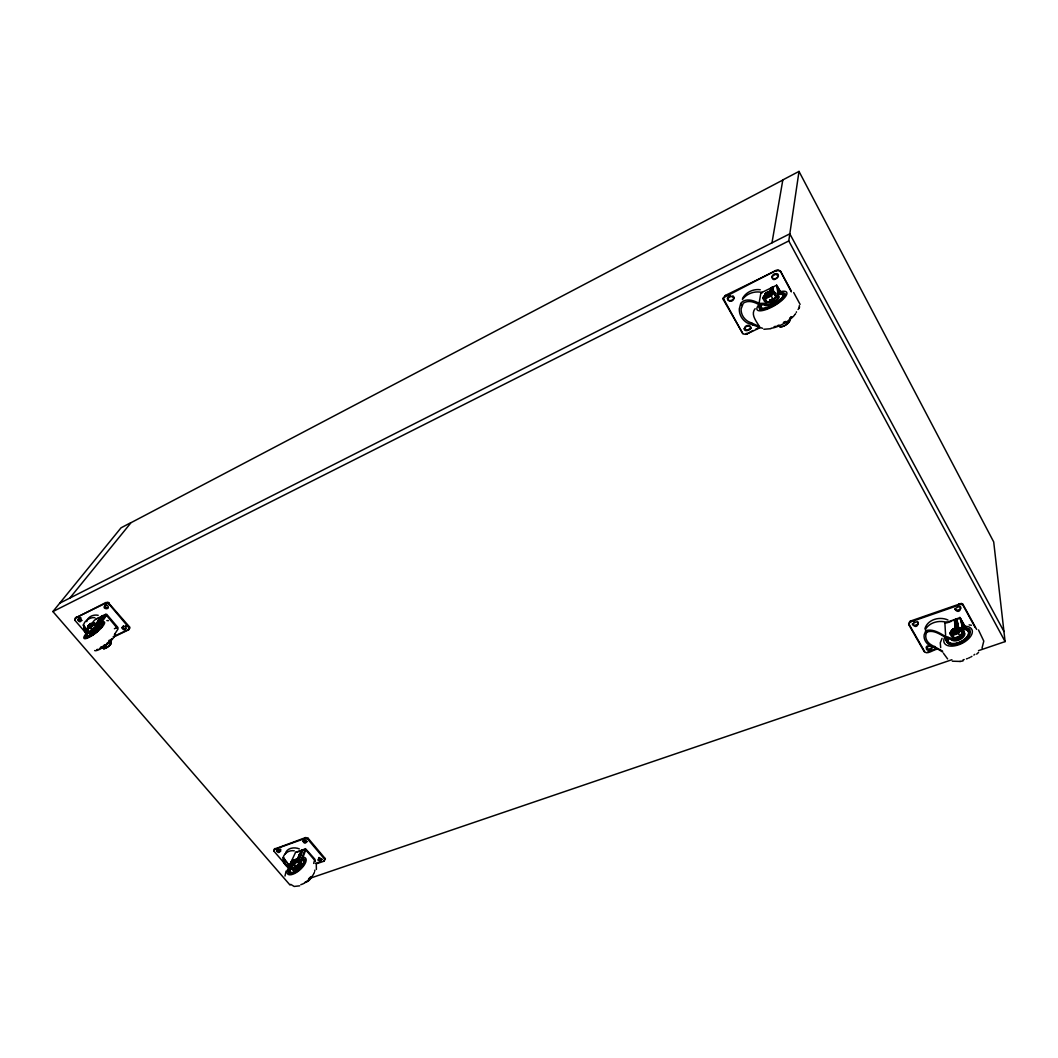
<?xml version="1.0" encoding="UTF-8"?>
<svg xmlns="http://www.w3.org/2000/svg" width="1058" height="1058" viewBox="0 0 1058 1058"><rect width="100%" height="100%" fill="white"/><g stroke="black" fill="none" stroke-linecap="round" stroke-linejoin="round"><path stroke-width="1.5" d="M291.823 864.029C289.085 857.139 300.247 861.04 291.029 862.984M945.627 639.984L946.394 637.273M85.5 635.62L85.381 637.326L86.888 637.511M945.64 639.733C949.621 651.464 973.32 640.672 969.604 629.655M92.35 625L92.416 624.22L91.279 624.709M91.213 630.158L90.869 630.079M727.56 298.343C727.56 302.31 734.358 300.591 734.027 297.179L732.824 295.751M760.318 309.399L758.798 307.494L760.676 304.043M284.999 876.064L286.07 871.104M298.779 859.903C301.543 859.03 297.443 861.318 300.128 859.784M750.73 328.284C750.77 324.634 744.819 325.864 744.316 328.76M298.673 860.18L299.401 859.361M957.543 622.924C957.715 625.027 954.7 622.62 956.273 624.101M771.917 276.429C772.71 285.66 784.295 271.179 774.033 274.022M289.469 873.392L288.318 870.655M784.917 294.627C780.473 302.932 769.748 309.201 760.12 309.359M799.398 307.574L799.319 305.617M300.234 853.594C303.21 852.431 299.52 855.948 300.3 854.719C300.155 853.502 302.046 854.322 301.57 851.862C298.647 855.406 303.368 849.23 300.022 853.343M300.155 854.877L298.991 855.353L299.956 854.547M294.269 862.31C288.702 864.055 294.071 865.021 295.156 861.265M954.329 632.512C966.364 621.482 941.475 634.76 956.591 629.761A2.526 1.336 -25.7 0 0 955.229 628.174A2.526 1.336 -25.7 0 0 952.187 630.343A2.526 1.336 -25.7 0 0 954.607 631.19M959.5 629.034L961.087 629.47L962.595 632.195L959.99 636.136L954.329 638.093L951.314 636.123L949.806 633.411L952.425 629.51L958.059 627.539L960.413 629.232L960.876 628.399M291.611 862.72L292.458 863.632L294.309 862.164M108.405 607.411C107.995 602.293 100.431 608.059 106.369 608.747C112.241 607.676 100.589 607.781 106.091 604.568M298.925 863.328L296.809 859.162L293.331 860.379A4.1 1.732 -41.4 0 1 296.676 861.053A4.1 1.732 -41.4 0 1 291.307 865.351A4.1 1.732 -41.4 0 1 292.365 861.106L290.249 864.201L292.405 867.97L295.883 866.753L298.925 863.328L296.809 859.162M291.915 862.918L292.061 862.786A1.971 0.833 -41.3 0 1 291.413 861.635A1.971 0.833 -41.3 0 1 293.82 859.929A1.971 0.833 -41.3 0 1 293.674 861.609L292.074 863.262L293.502 863.712M292.405 867.97L291.982 865.748M952.755 631.19C952.584 636.347 960.347 628.121 956.868 630.277M957.106 631.771L957.662 630.396M958.217 630.264L956.935 632.367M759.512 326.538L748.284 321.566A15.328 14.19 -2.1 0 1 741.116 308.923L743.285 303.223C748.218 299.758 754.711 302.112 759.406 304.863L766.296 304.823A7.935 2.447 -30.4 0 0 773.782 301.794A7.935 2.447 -30.4 0 0 778.503 296.901L776.638 285.091L780.817 292.18M955.189 632.234L957.755 629.417M954.62 633.041L957.358 631.6L958.045 629.946M960.545 618.811L964.367 633.187A7.115 3.796 -25.6 0 1 960.545 638.305A7.115 3.796 -25.6 0 1 953.258 639.945C944.08 638.992 936.396 628.584 926.742 632.115L925.816 634.906A14.164 11.069 -1.2 0 0 931.595 645.089L942.546 651.093M99.333 619.142L99.902 620.028L101.356 618.507L99.333 619.142L100.351 619.935L98.5 620.953C106.514 613.746 96.648 620.081 101.158 618.203M100.074 618.93L102.163 617.25L98.328 620.57L99.135 621.681L97.534 623.003L97.111 622.316L99.121 621.311C95.194 622.488 102.533 618.441 97.958 621.773M101.079 623.043L102.891 622.964L103.155 624.313M294.627 862.733L295.261 860.815L293.436 860.749M288.292 870.919L290.434 866.211M954.858 609.117C960.413 616.946 964.169 601.103 954.858 609.117C956.313 611.524 962.33 609.448 960.492 606.67M784.891 294.812L784.745 293.489M978.505 650.657L1005.1 641.598L788.765 240.946L799.002 171.409L782.827 179.913L771.97 242.851M791.318 291.863L780.315 270.914L777.736 269.843L725.378 295.42L723.196 298.462M775.435 293.516L774.998 294.19M959.024 629.021L960.598 628.307L959.884 628.809M760.173 327.663L745.996 334.354L743.047 333.944L723.381 299.705L723.355 297.774L776.003 270.332M300.049 859.665L298.978 859.89L299.811 859.81M289.284 873.3C296.147 874.199 302.628 867.758 304.849 861.622M777.67 295.394A7.948 2.433 -30.4 0 1 772.935 300.287A7.948 2.433 -30.4 0 1 765.437 303.315L759.049 303.355L760.887 292.96L762.223 292.537M952.438 632.221L952.795 631.269M952.557 631.824L954.369 632.578M951.935 630.713L952.002 631.639M952.226 631.242L952.782 632.102M746.816 334.05L752.886 330.493M952.663 631.639L952.822 630.475M88.806 627.262L91.504 625.754M741.79 305.405L740.719 303.514C744.911 297.536 753.799 300.3 759.049 303.355M742.637 333.468L723.328 298.422M304.836 861.715L304.559 859.321L302.072 858.382M316.395 869.438L316.289 864.505M94.598 627.963L92.575 629.748L95.035 626.984L94.625 627.619M315.39 861.476L314.821 859.175L305.445 848.622L299.784 863.156A5.541 2.354 -41.4 0 1 295.632 867.573A5.541 2.354 -41.4 0 1 291.558 868.287L289.429 865.497L295.552 852.378L302.178 850.539M94.889 617.687C90.3 616.721 83.066 621.601 83.714 625.595L83.82 629.126A13.304 9.297 32.9 0 0 86.809 634.628M725.219 296.121L725.378 295.42M723.381 299.705L723.54 299.004M285.25 854.11C286.44 847.881 294.362 846.717 299.348 848.913M86.743 621.575C87.774 616.549 93.567 614.262 98.196 615.293M765.661 295.764L766.627 296.518M94.069 628.756L95.127 627.301M90.79 625.133L91.596 623.797L90.737 623.744M95.246 627.341L94.625 628.426M92.535 624.551L91.755 624.035L91.795 624.855M92.178 623.757L92.178 625.106L89.427 627.288M294.309 862.349L294.838 861.186M295.473 861.886L295.394 860.789L294.322 860.696M294.468 861.199L294.15 860.485M295.354 861.186L295.023 862.125M771.533 288.94C771.282 289.178 775.289 288.437 770.343 291.281L770.356 292.061L772.79 291.36M769.417 292.563C772.671 290.434 763.81 292.405 764.789 295.367M924.957 628.518C927.8 619.314 939.795 616.232 947.955 620.014M770.198 292.325L768.915 294.058M769.986 293.912L770.555 292.987M770.118 294.838L770.647 293.211M770.502 293.383L770.938 292.392M771.203 293.542L771.229 292.735M965.068 626.455L959.857 617.317L963.706 631.97A7.115 3.782 -25.6 0 1 959.87 637.088A7.115 3.782 -25.6 0 1 952.584 638.728L945.68 636.651L944.887 622.977L946.725 622.514M313.671 863.447L314.57 860.128L305.749 849.839L300.525 864.029A5.541 2.354 -41.4 0 1 296.385 868.446A5.541 2.354 -41.4 0 1 292.312 869.16L291.572 868.287M90.009 625.08L87.986 626.005L91.147 623.321L87.946 626.138L91.689 623.347L91.094 624.696M734.014 297.827C732.771 305.233 722.508 298.66 730.43 295.685M103.181 624.246L102.19 626.058M98.143 623.651L96.833 624.511L98.394 623.691M96.913 624.458L98.262 623.44L95.842 625.053M799.213 307.534L799.478 306.86M291.095 862.72L292.272 860.921L294.23 860.22M291.532 862.654L291.347 863.447M297.443 860.101L297.629 858.832L299.44 858.752C300.155 856.676 296.478 858.567 299.176 858.541L299.467 857.879M299.546 857.588C295.751 858.091 301.266 857.311 299.89 856.782M300.221 856.742L298.263 857.205L300.221 856.742C300.961 854.89 297.853 857.152 300.644 855.658L300.67 854.785L299.149 855.75M298.528 856.53L300.459 856.12M299.282 856.067C302.006 854.269 297.47 857.562 299.202 854.824L300.737 854.467L301.318 853.145M300.631 851.161L302.548 849.984L302.31 851.386M297.179 860.789L297.232 859.85M299.229 858.501L297.629 858.832M299.004 856.134L300.803 854.414M299.599 854.586L299.573 853.859M300.842 851.412L302.76 850.235M298.396 859.665L297.695 860.088L298.607 859.916M301.993 850.606L301.318 851.703L301.332 850.87M301.318 851.703L301.689 850.725M298.938 859.228L297.417 859.361L299.917 859.969M298.263 857.205L300.247 855.869M300.67 854.785L300.644 855.658M301.94 851.531L302.548 849.984M291.201 863.249L292.259 863.011M956.683 628.703C958.482 630.634 954.369 632.499 952.742 632.036M117.107 628.082L106.488 615.359L98.156 627.632A6.044 1.442 -38.5 0 1 93.249 631.996A6.044 1.442 -38.5 0 1 89.361 633.425L84.402 627.05M78.464 618.441L79.019 620.491L82.114 620.411M959.99 636.136L958.469 633.398L961.087 629.47M956.948 623.241L957.173 623.506M316.421 863.804L323.946 861.212L325.361 858.792L308.09 838.24L305.696 837.539L274.141 849.243L273.929 851.174L287.829 867.295M323.946 861.212L325.163 858.448M91.504 624.101L88.171 626.944L89.533 626.878M89.533 626.177L88.224 627.01L89.613 626.627M87.907 626.243L88.317 626.64A4.47 1.045 -38.4 0 0 88.449 628.492A4.47 1.045 -38.4 0 0 93.778 624.194A4.47 1.045 -38.4 0 0 91.689 623.836L94.506 622.805L96.503 625.133C96.807 628.637 92.086 630.925 89.216 631.838L87.073 628.836L88.343 626.667M957.609 630.806L954.885 632.935M954.977 624.736C956.26 622.924 960.452 620.636 954.66 623.215L955.797 628.69L958.72 627.963L957.384 622.13M324.766 859.347L307.68 839.126L308.09 838.24M299.269 859.81L298.925 860.63M298.964 860.617L299.956 859.387L298.898 860.432M85.407 635.832L88.396 631.838M273.929 851.174L274.683 849.31L304.77 838.544L305.18 837.658M88.131 626.151L90.366 624.008M982.022 648.118L983.795 641.095L978.465 629.92M274.683 849.31L275.12 848.423M765.608 295.962C765.833 298.211 769.973 295.103 770.819 293.952M955.837 623.44L954.871 624.194L955.176 625.08L955.916 624.537M764.762 295.103C766.402 291.902 771.533 290.593 774.562 292.233L776.44 295.645C774.311 299.255 768.875 303.897 764.59 301.424L762.699 298.025L764.96 295.023M765.079 295.671L765.622 294.878M90.723 625.9L88.991 627.275L90.869 626.31M97.389 624.127L96.225 624.246L98.156 624.101M740.719 303.514L739.317 308.87A17.1 15.817 -2.1 0 0 747.305 322.968L762.58 328.311M769.1 292.96L767.275 294.111A2.817 0.86 -30.4 0 1 765.066 294.045A2.817 0.86 -30.4 0 1 768.465 291.638A2.817 0.86 -30.4 0 1 769.51 292.537L766.151 294.719L765.225 294.124M942.056 638.371L940.271 642.828L940.681 647.589M294.415 861.159L293.635 862.349M295.42 861.834L295.01 862.971M956.26 630.198L952.557 631.322M294.706 861.741L295.023 860.458M960.267 628.862L961.114 628.888L960.201 629.761M762.699 298.025L765.278 298.819L771.229 295.909L774.562 292.233M952.266 631.309L953.536 629.788M952.345 630.423L954.554 628.637L956.723 628.783M92.178 625.304L92.139 624.485M755.134 308.658C750.413 314.319 756.139 320.918 758.983 325.851M96.159 629.404L95.775 629.774M742.504 298.515C745.811 292.246 753.283 288.741 760.239 289.733M290.712 865.999L294.203 864.796L297.245 861.371M774.469 299.983L773.887 300.763M291.479 861.847L291.81 862.878L293.317 861.979M291.413 862.032L291.902 861.45M114.409 634.575L117.967 629.1L117.954 627.553L106.646 614.235L105.483 614.407L97.27 626.587A6.044 1.428 -38.4 0 1 92.363 630.965A6.044 1.428 -38.4 0 1 88.475 632.38M102.229 646.954L103.803 648.792C106.673 647.84 111.328 645.618 110.997 642.087L109.424 640.249M926.689 632.195L925.816 630.674C932.786 628.492 939.927 633.094 945.68 636.651M772.552 290.924L765.476 295.275M103.803 648.792L104.068 648.17A4.444 1.111 -38.6 0 0 108.419 646.438A4.444 1.111 -38.6 0 0 110.72 642.761M770.079 292.669L769.391 293.516M770.793 292.802L769.285 294.706M771.375 293.859L769.946 295.539M727.64 298.382L731.131 296.24L733.882 297.88M771.15 293.463L769.708 295.116M95.921 624.67L97.905 623.069C93.964 624.246 101.317 620.2 96.728 623.519M99.545 619.393L98.354 621.205L100.021 619.472M101.237 617.092L101.7 616.404C105.668 615.796 99.333 616.338 101.952 616.708M101.594 617.211L102.626 616.351L101.952 616.655M97.389 623.836L97.667 624.471M97.389 623.519L95.961 623.942L98.209 622.342L96.053 623.823L96.49 624.471M98.209 622.342L97.27 622.699L98.87 621.39M99.439 620.596L97.283 622.064L99.69 620.887M100.378 618.877L98.42 620.451L99.756 619.909M101.952 617.026L103.036 615.452M772.049 276.429L775.659 274.22L778.437 275.9C777.947 278.611 772.895 280.158 771.89 277.09L773.266 274.498M95.67 624.365L98.077 623.188M102.322 625.873L94.532 633.385L86.716 637.538M925.195 629.761C929.096 622.554 938.472 620.094 946.011 622.183M925.816 630.674L924.163 634.774A15.804 12.352 -1.2 0 0 930.604 646.134C934.717 647.88 928.752 651.662 926.557 649.533C926.742 641.809 939.583 650.101 942.771 652.098M750.625 328.218L747.146 330.294L744.435 328.668M87.206 629.497L91.795 626.296M771.666 290.699L770.581 292.114L773.2 289.072C771.203 288.675 770.224 292.325 770.33 290.566M799.134 308.248L798.023 309.465M113.999 636.876L128.759 629.748L129.526 626.891L107.863 602.147L75.422 617.898L74.973 620.385L86.611 633.887M128.322 630.026L129.856 628.174L129.526 626.891M294.362 862.217L294.759 860.723M783.515 297.417L783.568 297.351A13.794 4.258 -30.4 0 1 778.9 302.099M88.925 626.812L88.819 627.645M94.056 628.161L92.615 629.827M87.959 626.31L88.33 625.595M128.957 627.685L108.683 603.708L109.291 602.928M92.84 624.537C90.71 623.691 95.392 618.361 97.891 618.414M91.742 624.789L91.173 625.582M92.139 625.238L88.568 627.394M90.776 626.997L92.562 625.199M74.973 620.385L75.541 618.044L106.184 602.372M956.829 630.198L953.734 631.97M954.805 621.813C954.58 625.49 960.056 619.115 955.202 621.006A1.362 0.714 -25.7 0 0 954.62 621.469C953.84 624.736 959.87 619.657 955.4 621.363A1.362 0.714 -25.7 0 0 955.057 621.575M90.671 625.82L92.165 624.233M75.541 618.044L76.15 617.25M69.828 598.074L131.033 522.678L782.801 180.072M290.064 885.083L52.9 611.564L121.035 527.823L130.663 522.758M772.697 289.257L771.229 289.522M770.74 289.773L770.793 290.5M96.939 624.233L98.182 623.36M111.381 639.574L110.587 640.46M742.425 299.52C746.829 293.317 755.108 290.619 762.395 292.55M95.352 629.999L93.236 631.705M952.57 630.026L954.726 628.65L952.689 629.801M294.283 863.103L293.463 863.672M293.992 863.712L294.838 862.773M91.477 625.146L90.776 625.966M92.628 626.098L91.702 627.037M110.468 640.606L109.701 641.386M126.563 628.042L124.699 628.915L122.741 628.108M310.139 877.624L309.491 878.312M955.096 625.278L957.926 624.154L956.551 624.273M91.927 625.291L91.054 626.27M92.31 625.741L90.962 627.037M88.198 625.979L88.978 625.106M91.477 626.68L94.334 624.445L94.506 622.805M770.449 293.291L766.336 295.949M309.134 878.669L308.42 879.343M89.216 631.838L89.546 631.282A4.47 1.058 -38.4 0 0 94.321 629.126A4.47 1.058 -38.4 0 0 95.709 625.966M791.662 316.845L790.908 317.559M110.892 643.78L109.305 641.928L108.471 642.55M94.982 629.96L92.562 631.586M106.911 644.177L109.305 641.928M95.352 630.237L94.321 631.123M956.855 631.639L954.184 632.79L952.994 632.089M976.666 654.135L978.571 652.416M88.568 625.582L90.684 624.008M745.745 326.195C739.357 334.116 756.483 329.792 748.971 325.322M95.749 625.807L96.503 625.133M88.634 625.278L89.454 624.59M957.318 631.533L956.088 632.472M773.729 300.935L772.922 301.609M108.22 642.775L107.427 643.476M770.912 292.934L769.483 295.076L766.402 296.438M293.569 862.336L291.624 863.116M294.415 863.235L293.45 863.989M292.352 864.095L294.203 863.011M297.496 866.833L296.518 867.56M769.761 294.177L766.825 295.936M770.528 294.891L767.632 296.782M92.469 629.603L93.316 628.928L92.403 629.523M770.674 295.142L768.518 296.65M280.846 850.949C279.484 852.88 275.054 850.381 277.976 848.992M90.34 625.45L89.48 626.124M307.256 841.546C305.855 843.517 301.385 840.965 304.373 839.563M90.618 625.754L89.56 626.561M955.956 623.863L955.057 624.537M294.031 863.037L292.246 863.817M110.217 642.709L110.997 642.087M318.961 857.483L318.881 859.44L322.227 859.268M769.854 294.746L766.574 296.412M105.76 644.825L103.208 646.663M774.906 293.78L775.369 293.026M772.697 298.845L772.023 299.335M88.859 627.844C90.234 627.725 94.572 624.365 91.477 624.061M779.336 325.282L778.318 326.009C782.589 328.562 787.959 323.986 790.128 320.389L788.977 320.283A5.819 1.878 -30.1 0 1 786.068 324.727A5.819 1.878 -30.1 0 1 779.376 326.486M765.794 293.74L767.288 292.881M765.847 293.833L766.521 293.344M768.875 293.965L764.974 295.42M769.298 294.362L767.024 295.698M93.461 630.793L94.4 630.105L92.535 631.533M927.403 645.883C922.285 649.757 934.161 650.286 931.622 645.816M296.002 866.052L294.627 866.74M952.332 631.044L953.575 632.539L956.326 631.586M78.781 618.084L80.844 617.594M956.987 632.446L955.546 633.147M297.708 861.635L298.475 861.133M96.027 624.458L96.767 623.982M96.291 624.762L97.032 624.273M957.08 632.631L955.639 633.332M774.033 293.502L775.276 292.973M774.906 294.375L775.435 292.987M123.363 625.781L122.728 628.095M102.652 647.033L100.007 648.541M764.59 301.424L765.661 300.75M90.644 627.473L89.679 627.936M90.247 627.368L89.084 627.949M784.639 322.201L783.594 322.822M960.928 628.373C957.569 628.161 962.079 629.007 960.161 629.417A5.264 2.79 -25.7 0 0 952.636 629.444A5.264 2.79 -25.7 0 0 953.007 634.522A5.264 2.79 -25.7 0 0 960.148 629.404L960.161 629.417M959.712 628.386L959.566 629.087M768.386 296.412L769.153 295.962M766.574 293.092L767.857 292.405M766.891 293.661L767.566 293.37M298.885 856.425L300.327 855.591M298.501 858.078L299.652 857.403M295.87 865.867L294.719 866.357M293.159 860.432L293.859 860.154M949.806 633.411L952.808 635.369L958.469 633.398M956.445 625.688L958.059 624.775M957.781 626.852L955.572 627.632L955.85 628.346M956.683 627.394L958.297 626.481L956.683 627.394L958.588 627.328L955.652 627.989M101.581 617.383L100.312 618.097L101.039 617.502M771.785 289.27L772.552 288.583L770.277 289.918L773.2 288.16L771.467 287.961C768.002 290.963 773.742 284.404 773.411 288.027C771.943 286.731 772.247 289.535 771.467 287.961M100.986 616.788L103.287 615.756M99.042 619.552L101.356 618.507M98.09 620.901L99.439 620.2M98.592 620.874L100.351 619.935M98.354 621.205L99.703 620.491M96.873 622.659L99.307 621.43M97.124 622.95L99.135 621.681M770.528 288.662L773.385 287.168M773.147 286.744L773.16 287.591L772.036 287.67M770.33 290.924L771.494 290.342M772.71 290.553L772.631 289.72M773.226 290.289C774.271 291.73 771.771 289.495 770.343 291.783L771.282 292.815M773.464 290.725L769.907 292.55M59.711 603.192L789.81 233.818L1003.949 631.507M52.9 611.564L788.765 240.946M770.766 300.049L769.92 300.34M293.608 864.174L292.233 864.346M96.185 618.97L105.483 614.407M760.887 292.96L776.625 285.237M103.618 616.774L106.355 615.439M104.187 616.814L106.818 615.531M767.751 296.385L768.425 296.161M773.901 293.714L775.038 293.053M764.96 294.64L767.275 294.111M114.409 628.73L117.054 627.592M768.148 295.989L766.124 296.729M113.153 636.757L128.891 629.219M755.848 329.064L758.811 327.649M769.576 300.287L770.33 299.917M769.616 300.366L770.383 300.009M770.66 302.244L771.467 301.966M91.451 630.039L91.782 629.999M955.057 632.287L955.797 631.943M976.64 629.378L962.886 604.29L961.352 603.391L909.933 621.258L908.703 623.651L924.229 650.855C926.028 656.039 934.32 648.924 937.388 649.215M975.185 627.526L962.965 605.202L961.418 604.303L909.946 622.17L908.729 624.564L924.269 651.794M913.781 621.906L914.509 621.575M292.497 862.548L291.479 862.839M955.982 622.395C958.495 619.856 952.835 622.818 955.877 622.342M92.125 630.013L91.411 630.237M767.473 294.772L765.397 295.42M299.388 854.335L301.53 853.396M298.779 855.882L300.895 855.036M297.999 857.893L300.115 857.046M297.695 859.466L299.44 858.752M770.171 291.929L768.756 292.511A5.872 1.785 -30.4 0 1 773.266 292.881A5.872 1.785 -30.4 0 1 765.516 297.906A5.872 1.785 -30.4 0 1 765.027 294.931M293.331 860.299L294.534 860.908M293.648 860.683L295.182 860.696L294.587 860.392M953.999 619.975C960.228 618.361 953.456 619.353 954.29 620.808L955.202 620.014L954.29 620.808M955.202 620.014C955.85 622.673 955.969 617.846 956.564 620.649L956.697 618.904M956.062 620.742L956.419 619.948M956.564 620.649L957.146 620.424M957.728 623.797L955.017 624.881L955.281 625.622M958.284 625.9L955.559 626.984L955.295 626.243L957.556 625.767M955.374 626.64L958.098 625.556L958.35 626.204M958.164 625.847L955.427 626.931L955.705 627.685M955.519 627.328L957.596 626.508M778.662 325.229L777.088 325.838M953.932 628.875L956.829 628.505M768.042 292.405L769.589 291.982L768.822 292.087M775.898 271.02L778.463 270.544L780.209 271.602M97.706 621.469L98.87 621.02M96.476 623.215L97.64 622.765M97.534 623.003L98.46 622.646M746.498 325.758L748.165 325.295M746.128 333.627L746.948 333.323M105.575 603.153L108.683 603.708M91.186 623.757L92.231 623.81M295.552 852.378L304.863 849.085M944.887 622.977L959.884 617.674M947.32 622.752L951.697 621.205M956.075 619.657L960.466 618.11M299.798 859.929L299.07 859.678M315.324 863.434L319.833 861.873M928.051 651.503L935.801 648.819M308.843 878.682L951.909 659.716M777.048 293.542L782.179 292.497L784.771 293.555M954.938 631.771L953.245 631.943M98.196 649.295L96.794 649.599M292.815 864.029L292.021 864.095M775.567 326.327L774.072 326.697M299.692 885.824L294.177 886.459L290.672 884.343M305.736 882.068L309.095 880.282L311.092 876.698A4.073 1.772 -41.6 0 1 309.081 880.282A4.073 1.772 -41.6 0 1 305.246 881.962M954.805 631.838L952.901 632.049M304.77 838.544L307.68 839.126M956.26 625.331L958.151 625.265M955.229 625.939L957.371 625.41M766.508 295.367L765.661 295.394M766.878 296.028L765.754 296.081M772.089 291.148L773.385 290.368L773.2 289.072M776.44 295.645L774.694 295.394M770.898 328.694L763.863 329.276M298.74 856.782L299.956 856.53M297.748 858.527L299.678 858.131M294.468 860.855L295.539 860.947M952.319 661.197L960.254 661.435M959.937 661.488L963.058 660.906M91.953 623.559L91.649 623.863M92.337 624.008L92.033 624.313M953.919 633.12L954.66 633.107M962.317 627.632L966.39 627.83L969.353 629.378M955.44 628.399L956.154 628.346M955.731 628.915L957.609 629.245M955.771 628.994L956.485 628.941M294.296 850.83C288.636 849.68 282.182 854.256 283.028 860.339A11.969 8.014 23.6 0 0 287.498 866.925M765.807 296.161L765.106 295.923M106.871 620.543L108.419 620.676M951.975 631.56L953.959 633.2M770.158 291.823L770.978 292.471M770.727 292.841L771.441 293.106M969.075 624.894L971.389 625.252M952.597 632.446L953.324 633.081M962.595 632.195L961.259 631.547A5.25 2.804 -25.6 0 1 958.601 636.903A5.25 2.804 -25.6 0 1 952.253 636.189M956.789 628.439L958.085 630.013M957.239 629.259L958.257 630.343M956.868 629.576L957.781 629.563M292.458 863.963L291.162 862.601M280.079 849.045L280.846 849.574M125.611 625.741L126.444 626.336M917.498 621.522C920.949 623.956 913.358 627.196 912.406 623.823M318.167 860.048C325.176 863.169 319.357 854.242 318.154 860.035M86.082 631.758A11.929 8.332 32.9 0 1 85.076 629.232L83.913 626.111L84.283 626.72M284.179 858.554L284.218 860.471A10.725 7.181 23.6 0 0 288.226 866.383M969.194 629.219L969.802 629.907M957.014 629.298L957.583 630.105M947.637 658.962L943.471 653.315M960.558 618.785L964.526 625.939M83.714 625.595L84.838 626.905M284.205 858.58L283.253 857.483L286.665 862.019M90.684 627.804L92.694 630.145M107.281 647.139L105.707 645.301L103.38 646.398A10.461 2.592 -38.6 0 0 103.829 645.975M294.203 864.796L295.883 866.753M97.27 626.587L98.156 627.632M109.08 640.394L109.966 641.426A6.017 1.494 -38.6 0 1 105.099 645.803A6.017 1.494 -38.6 0 1 101.211 647.179M299.784 863.156L300.525 864.029M94.334 624.445L96.344 626.786M287.974 863.712L292.325 869.147M88.039 631.533L82.987 625.027M286.083 861.357L288.371 864.135M285.329 860.313L284.047 858.514M793.698 292.537L800.112 304.4M751.762 323.034L752.82 324.899M934.703 646.372L935.563 647.88M765.45 303.315L766.296 304.823M952.584 638.728L953.258 639.931M765.278 298.819L767.182 302.218M952.808 635.369L954.329 638.093M957.358 624.802L955.149 625.582L955.414 626.283M958.879 628.69L958.984 629.219M957.993 627.817L955.718 628.293L955.996 629.047M771.229 295.909L773.12 299.335M785.38 321.42L786.861 324.092M780.897 292.802L777.458 286.692L778.516 296.901M963.706 631.97L964.367 633.187M772.538 287.406L772.79 288.345M780.315 270.914L791.41 291.162M799.002 171.409L993.7 541.921L1005.1 641.598M294.891 860.194L295.671 861.212M952.147 631.692L952.597 632.684M956.22 619.604L956.366 620.305M962.886 604.29L962.965 605.202M958.958 603.642L959.024 604.554M910.647 620.94L910.673 621.853M908.703 623.651L908.729 624.564M773.491 291.982C773.014 289.588 773.742 294.177 773.253 291.77M962.092 628.254A12.352 6.599 -25.6 0 1 968.877 635.078A12.352 6.599 -25.6 0 1 954.369 644.084A12.352 6.599 -25.6 0 1 947.082 637.564M962.37 628.849A11.347 6.057 -25.6 0 1 967.832 635.474A11.347 6.057 -25.6 0 1 954.448 643.462A11.347 6.057 -25.6 0 1 947.968 637.445M964.261 628.637A12.352 6.599 -25.6 0 1 969.657 631.93M969.604 634.178A12.352 6.599 -25.6 0 1 966.761 638.662M966.258 639.151A12.352 6.599 -25.6 0 1 965.716 639.627M965.147 640.09A12.352 6.599 -25.6 0 1 962.621 641.783M961.934 642.153A12.352 6.599 -25.6 0 1 960.532 642.828M959.818 643.145A12.352 6.599 -25.6 0 1 957.635 643.886M956.908 644.084A12.352 6.599 -25.6 0 1 949.449 643.978M949 643.78A12.352 6.599 -25.6 0 1 947.558 637.485M963.203 629.259A11.347 6.057 -25.6 0 1 967.805 636.361A11.347 6.057 -25.6 0 1 954.078 643.925A11.347 6.057 -25.6 0 1 948.418 637.419M963.216 631.758A7.353 3.928 -25.6 0 1 960.4 639.349A7.353 3.928 -25.6 0 1 951.168 638.397M974.775 654.333A15.288 8.305 -25.3 0 1 973.863 655.047M971.905 656.357A15.288 8.305 -25.3 0 1 970.86 656.952M969.789 657.507A15.288 8.305 -25.3 0 1 968.692 658.023M967.567 658.486A15.288 8.305 -25.3 0 1 966.443 658.896M964.195 659.544A15.288 8.305 -25.3 0 1 963.071 659.795M961.815 626.495A15.354 8.2 -25.6 0 1 971.641 634.615A15.354 8.2 -25.6 0 1 952.795 646.081A15.354 8.2 -25.6 0 1 945.098 636.678M772.459 298.766A2.989 0.913 -30.4 0 1 771.904 299.216M791.133 316.726A13.728 4.391 -30.2 0 1 790.657 317.215M790.128 317.704A13.728 4.391 -30.2 0 1 789.572 318.193M784.19 322.055A13.728 4.391 -30.2 0 1 783.436 322.492M778 293.688A13.794 4.245 -30.4 0 1 782.378 297.999A13.794 4.245 -30.4 0 1 766.071 308.248A13.794 4.245 -30.4 0 1 761.138 304.281M778.093 294.124A12.683 3.901 -30.4 0 1 781.28 298.528A12.683 3.901 -30.4 0 1 766.323 307.719A12.683 3.901 -30.4 0 1 761.998 304.016M778.291 294.217A13.794 4.258 -30.4 0 1 783.766 296.928M778.252 302.588A13.794 4.258 -30.4 0 1 777.577 303.091M776.889 303.567A13.794 4.258 -30.4 0 1 776.175 304.056M774.694 304.969A13.794 4.258 -30.4 0 1 772.419 306.251M771.652 306.648A13.794 4.258 -30.4 0 1 770.131 307.362M768.637 307.984A13.794 4.258 -30.4 0 1 767.209 308.5M766.521 308.724A13.794 4.258 -30.4 0 1 760.57 306.079M778.384 294.653A12.683 3.901 -30.4 0 1 783.118 296.597M782.814 297.298A12.683 3.901 -30.4 0 1 774.482 304.691M773.795 305.101A12.683 3.901 -30.4 0 1 769.602 307.177M768.928 307.455A12.683 3.901 -30.4 0 1 766.984 308.142M766.362 308.314A12.683 3.901 -30.4 0 1 761.178 306.41M778.238 296.412A8.213 2.526 -30.4 0 1 772.922 303.302A8.213 2.526 -30.4 0 1 764.736 304.175M775.355 295.671A5.872 1.799 -30.4 0 1 771.057 300.842A5.872 1.799 -30.4 0 1 765.886 300.776M796.462 311.832A17.06 5.449 -30.2 0 1 796.264 312.414M795.59 313.697A17.06 5.449 -30.2 0 1 795.113 314.385M794.558 315.099A17.06 5.449 -30.2 0 1 771.044 328.244M777.392 292.59A17.153 5.277 -30.4 0 1 785.539 296.531A17.153 5.277 -30.4 0 1 764.815 309.968A17.153 5.277 -30.4 0 1 759.022 304.506M309.862 877.399A9.588 4.153 -41.6 0 1 309.465 877.836M302.191 858.951A9.628 4.1 -41.4 0 1 302.019 866.224A9.628 4.1 -41.4 0 1 291.214 873.088A9.628 4.1 -41.4 0 1 290.99 866.066M302.033 859.559A8.848 3.769 -41.4 0 1 301.371 866.476A8.848 3.769 -41.4 0 1 291.545 872.506A8.848 3.769 -41.4 0 1 291.453 866.052M302.112 859.255A9.628 4.1 -41.4 0 1 304.347 862.812M304.215 863.209A9.628 4.1 -41.4 0 1 303.408 864.889M303.13 865.325A9.628 4.1 -41.4 0 1 297.364 871.104M296.875 871.422A9.628 4.1 -41.4 0 1 295.42 872.255M294.481 872.691A9.628 4.1 -41.4 0 1 292.722 873.26M291.228 873.379A9.628 4.1 -41.4 0 1 291.254 866.37M302.006 859.823A8.848 3.769 -41.4 0 1 303.831 862.746M303.739 863.103A8.848 3.769 -41.4 0 1 292.696 872.757M291.4 872.771A8.848 3.769 -41.4 0 1 290.461 868.354M290.659 867.97A8.848 3.769 -41.4 0 1 291.413 866.766M299.93 861.794A5.726 2.433 -41.4 0 1 297.748 868.221A5.726 2.433 -41.4 0 1 292.167 868.049M297.682 861.794A4.087 1.732 -41.4 0 1 298.396 864.241A4.087 1.732 -41.4 0 1 294.098 867.679A4.087 1.732 -41.4 0 1 292.643 865.828M314.834 870.139A11.929 5.171 -41.6 0 1 314.715 871.223M314.371 872.427A11.929 5.171 -41.6 0 1 313.79 873.723M313.419 874.397A11.929 5.171 -41.6 0 1 305.207 882.636M304.453 883.086A11.929 5.171 -41.6 0 1 300.842 884.633M302.31 857.311A11.969 5.092 -41.4 0 1 303.818 865.642A11.969 5.092 -41.4 0 1 289.733 874.807A11.969 5.092 -41.4 0 1 290.514 864.981M111.778 638.622A10.461 2.592 -38.6 0 1 111.5 638.992M111.196 639.376A10.461 2.592 -38.6 0 1 110.508 640.183M110.138 640.593A10.461 2.592 -38.6 0 1 109.318 641.439M108.868 641.875A10.461 2.592 -38.6 0 1 108.419 642.299M107.942 642.735A10.461 2.592 -38.6 0 1 107.453 643.171M106.951 643.595A10.461 2.592 -38.6 0 1 106.448 644.005M105.416 644.825A10.461 2.592 -38.6 0 1 104.358 645.605M102.282 646.98A10.461 2.592 -38.6 0 1 100.801 647.827M100.338 648.051A10.461 2.592 -38.6 0 1 99.902 648.263M104.57 644.864A10.461 2.592 -38.6 0 1 104.054 645.248M101.462 646.927A10.461 2.592 -38.6 0 1 100.973 647.205M108.921 641.505A9.615 2.381 -38.6 0 1 108.524 641.902M107.665 642.695A9.615 2.381 -38.6 0 1 107.215 643.092M104.861 644.97A9.615 2.381 -38.6 0 1 104.372 645.327M103.406 645.988A9.615 2.381 -38.6 0 1 102.93 646.293M102.004 646.861A9.615 2.381 -38.6 0 1 101.105 647.364M100.113 623.717A10.501 2.5 -38.5 0 1 100.166 628.135A10.501 2.5 -38.5 0 1 88.303 636.718A10.501 2.5 -38.5 0 1 88.317 632.248M99.968 624.127A9.654 2.301 -38.5 0 1 99.452 628.545A9.654 2.301 -38.5 0 1 88.674 636.215A9.654 2.301 -38.5 0 1 88.806 632.089M100.417 624.075A10.501 2.513 -38.5 0 1 102.441 625.9M102.018 626.561A10.501 2.513 -38.5 0 1 100.854 628.068M98.381 630.581A10.501 2.513 -38.5 0 1 92.205 635.276M91.702 635.58A10.501 2.513 -38.5 0 1 90.274 636.361M89.401 636.771A10.501 2.513 -38.5 0 1 86.677 635.184M87.933 633.411A10.501 2.513 -38.5 0 1 88.277 633.015M99.941 624.604A9.654 2.301 -38.5 0 1 102.057 625.741M101.621 626.574A9.654 2.301 -38.5 0 1 100.642 627.897M98.063 630.581A9.654 2.301 -38.5 0 1 91.477 635.422M89.441 636.413A9.654 2.301 -38.5 0 1 87.907 636.823M87.285 636.771A9.654 2.301 -38.5 0 1 87.311 634.8M97.944 626.257A6.242 1.494 -38.5 0 1 95.471 631.097A6.242 1.494 -38.5 0 1 89.375 633.292M114.767 634.218A13 3.227 -38.6 0 1 106.898 644.467A13 3.227 -38.6 0 1 94.638 650.564M101.052 622.329A13.053 3.108 -38.5 0 1 101.489 627.764A13.053 3.108 -38.5 0 1 86.201 638.516A13.053 3.108 -38.5 0 1 88.264 631.322M301.583 852.391L300.551 853.079L301.583 852.391M301.358 852.14L300.379 852.854L301.358 852.193M77.67 619.644C81.122 626.257 83.661 614.711 77.67 619.644M121.842 627.606C125.148 634.258 128.031 622.726 121.842 627.606M912.499 624.233C918.027 631.917 921.492 616.391 912.499 624.233M276.574 850.698C279.484 856.279 282.565 846.823 276.574 850.698M302.958 841.282C305.868 846.955 309.068 837.341 302.958 841.282M295.447 865.986L294.997 866.198A2.09 0.886 -41.4 0 0 295.42 865.986"/></g></svg>
